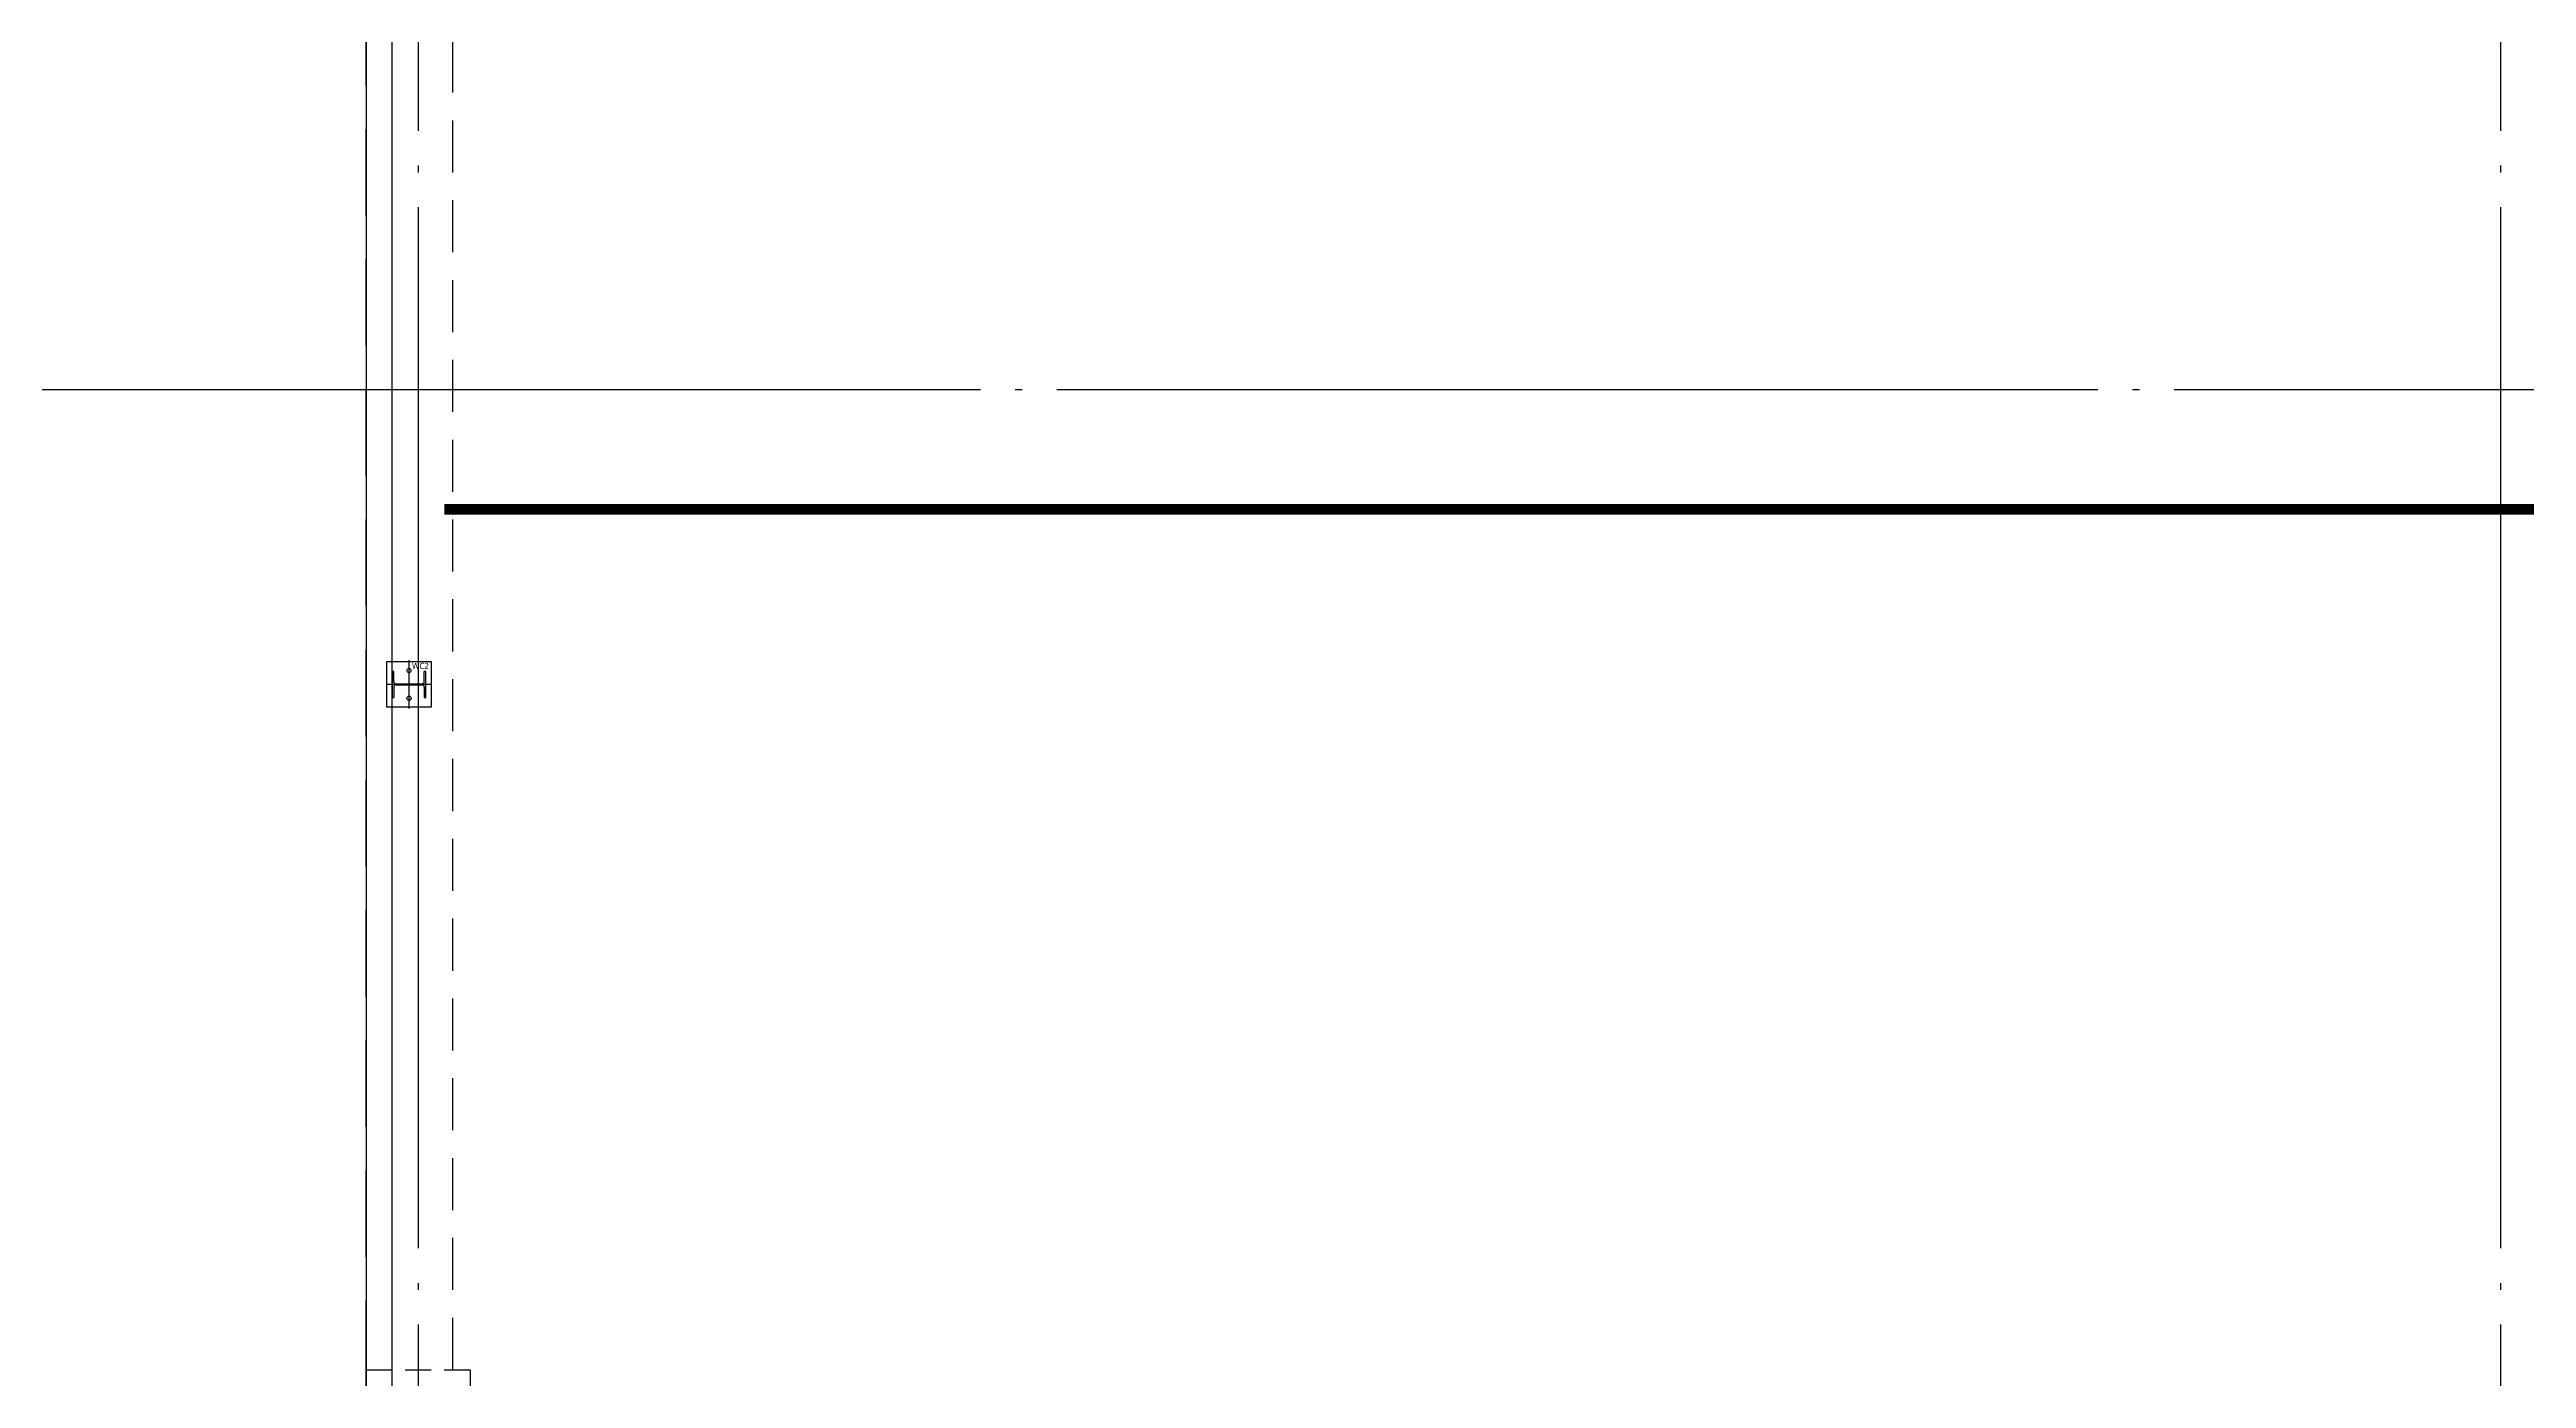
# Model space of a CAD drawing. Header units: millimetres. Extents: x -734060 to 504600, y -7739 to 118800.
# Drawn here: x 39375 to 53650, y 56150 to 63808 of the extents above; entities that cross this region are included whole.
import ezdxf

# ---------------------------------------------------------------- set-up
doc = ezdxf.new("R2010")
doc.units = ezdxf.units.MM
doc.header["$LTSCALE"] = 200
for name, pattern in [('CEN-GAUN', [32.2, 30, -1, 0.2, -1]), ('HID', [2.3, 1.5, -0.8]), ('HID2-GAUN', [3.75, 2.5, -1.25]), ('HIDDEN', [0.375, 0.25, -0.125])]:
    doc.linetypes.add(name, pattern=pattern)
doc.layers.get('DEFPOINTS').update_dxf_attribs({"color": 137})
for name, color, linetype in [('0-TEXT SLAB', 7, 'Continuous'), ('CEN', 1, 'CEN-GAUN'), ('G', 3, 'Continuous'), ('Slab Line', 7, 'Continuous'), ('STEEL BASE', 13, 'Continuous'), ('WAL', 3, 'Continuous'), ('Z-하부구조체', 6, 'HIDDEN')]:
    doc.layers.add(name, color=color, linetype=linetype)
doc.layers.add('TEMP', color=171, linetype='Continuous', plot=False)
doc.styles.add('스타일1', font='malgun.ttf')

# ---------------------------------------------------------------- blocks, each defined once
blk = doc.blocks.new('X-S-PDH')
at = {"layer": 'Z-하부구조체', "color": 251, "ltscale": 3}
blk.add_lwpolyline([(-300, -29700), (300, -29700), (300, -30300), (-300, -30300)], close=True, dxfattribs=at)
blk = doc.blocks.new('*U49')
for p, q in [((59, 185), (0, 185)), ((72, 172), (72, 22)), ((78, 172), (78, 22)), ((91, 185), (150, 185)), ((59, 9), (0, 9)), ((91, 9), (150, 9))]:
    blk.add_line(p, q)
for points in [[(150, 185), (150, 194), (0, 194), (0, 185)], [(0, 9), (0, 0), (150, 0), (150, 9)]]:
    blk.add_lwpolyline(points)
for centre, start, end in [((59, 172), 0, 90), ((91, 172), 90, 180), ((59, 22), 270, 0), ((91, 22), 180, 270)]:
    blk.add_arc(centre, 13, start, end)
blk = doc.blocks.new('S-WC2')
at = {"layer": 'DEFPOINTS'}
for p, q in [((140, 0), (-140, 0)), ((0, 130), (0, -130))]:
    blk.add_line(p, q, dxfattribs=at)
at = {"layer": 'STEEL BASE'}
blk.add_lwpolyline([(130, 130), (-130, 130), (-130, -130), (130, -130)], close=True, dxfattribs=at)
for centre in [(-80, 0), (80, 0)]:
    blk.add_circle(centre, 12, dxfattribs=at)
at = {"layer": 'WAL', "rotation": 180}
blk.add_blockref('*U49', (75, 97), dxfattribs=at)
at = {"layer": 'TEMP', "style": '스타일1'}
blk.add_text('WC2', height=35, rotation=90, dxfattribs=at).set_placement((-89, 17))
blk = doc.blocks.new('x-stu-1Fcol')
at = {"rotation": 270}
blk.add_blockref('S-WC2', (-53, -25750), dxfattribs=at)

msp = doc.modelspace()

# ---------------------------------------------------------------- linework, layer by layer
at = {"layer": '0-TEXT SLAB', "linetype": 'HID', "ltscale": 3, "const_width": 60}
msp.add_lwpolyline([(91500, 61158.484), (41650, 61158.484)], dxfattribs=at)
at = {"layer": 'CEN'}
for p, q in [((41500, 95100), (41500, 32900)), ((53500, 95100), (53500, 32900)), ((32300, 61850), (103500, 61850))]:
    msp.add_line(p, q, dxfattribs=at)
at = {"layer": 'DEFPOINTS'}
msp.add_lwpolyline([(41350, 86050), (112650, 86050), (112650, 42750), (41350, 42750)], close=True, dxfattribs=at)
at = {"layer": 'G', "color": 7, "linetype": 'HID2-GAUN'}
msp.add_lwpolyline([(41200, 86200), (112800, 86200), (112800, 42600), (41200, 42600)], close=True, dxfattribs=at)
at = {"layer": 'G', "color": 252, "linetype": 'HID'}
msp.add_lwpolyline([(41700, 56200), (41700, 72600)], dxfattribs=at)
at = {"layer": 'Slab Line'}
msp.add_lwpolyline([(112800, 86200), (41200, 86200), (41200, 42600), (112800, 42600), (113100, 42600), (113100, 56870), (112800, 56870)], dxfattribs=at)

# ---------------------------------------------------------------- block references
for name in ['X-S-PDH', 'x-stu-1Fcol']:
    msp.add_blockref(name, (41500, 85900))

doc.saveas('drawing.dxf')
